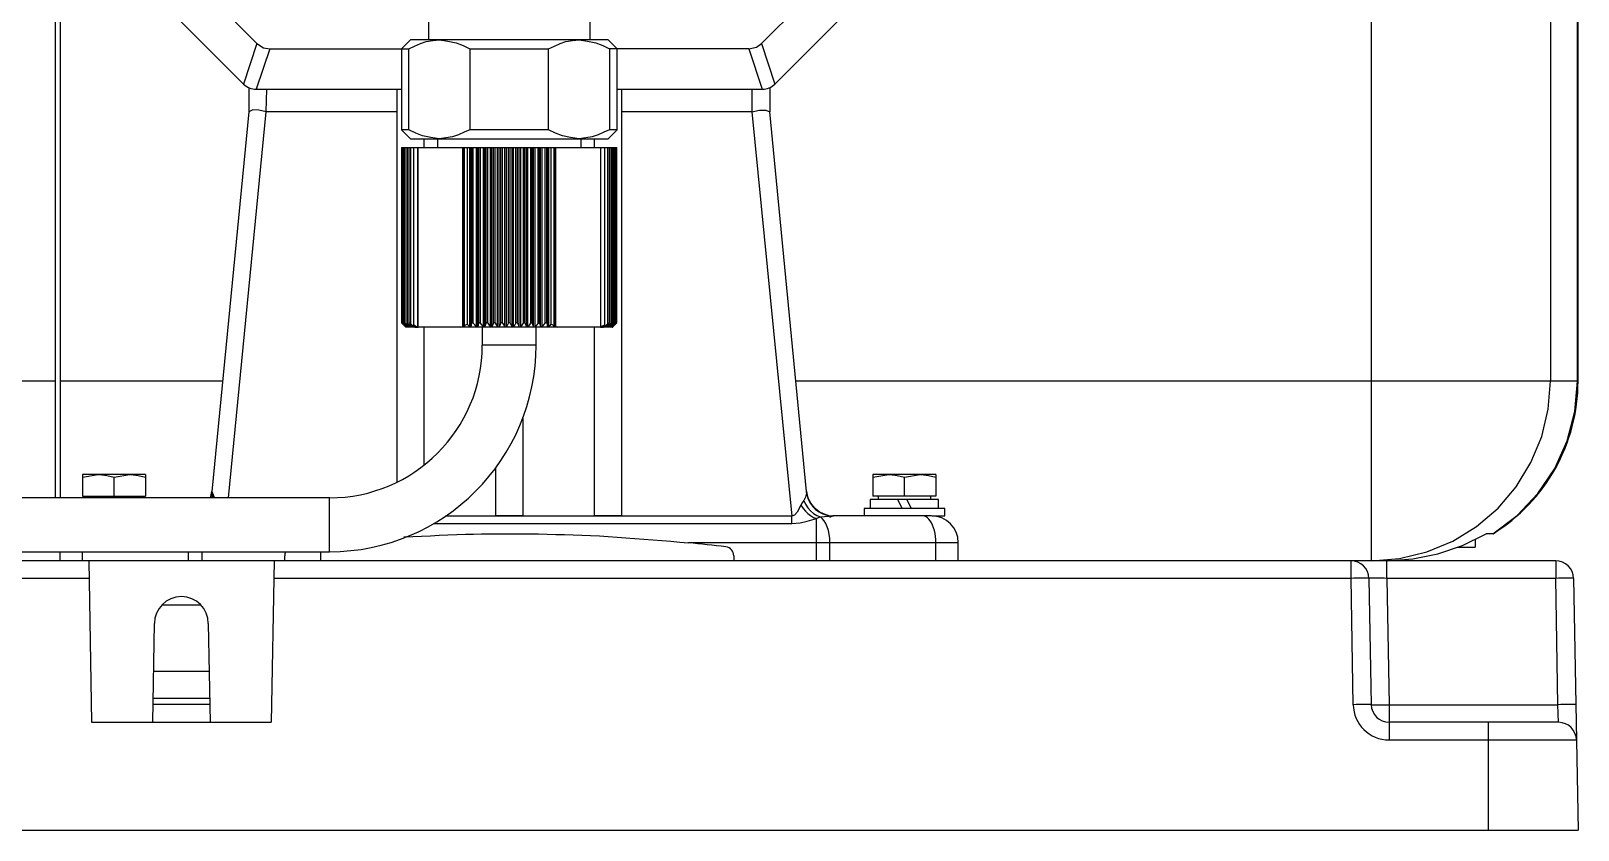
# Model space of a CAD drawing. Units: millimetres at full size. Extents: x -2744 to 2564, y -1956 to 1957.
# Drawn here: x 671.2 to 843.4, y -1685.3 to -1596.3 of the extents above; entities that cross this region are included whole.
import ezdxf

# ---------------------------------------------------------------- set-up
doc = ezdxf.new("R2010")
doc.units = ezdxf.units.MM
doc.header["$LTSCALE"] = 7
doc.layers.add('0-1_LY_1', color=7, linetype='Continuous')

msp = doc.modelspace()

# ---------------------------------------------------------------- linework, layer by layer
at = {"layer": '0-1_LY_1'}
for p, q in [((820.398, -1655.263), (820.398, -1499.244)), ((673.907, -1648.263), (673.907, -1520.263)), ((843.343, -1635.263), (843.343, -1538.353)), ((843.407, -1635.263), (843.407, -1538.353)), ((675.493, -1582.849), (694.822, -1602.177)), ((691.993, -1593.349), (696.322, -1597.677)), ((752.493, -1597.677), (756.822, -1593.349)), ((753.993, -1602.177), (761.322, -1594.849)), ((715.407, -1595.263), (715.407, -1597.263)), ((733.407, -1597.263), (733.407, -1595.263)), ((696.322, -1597.677), (694.822, -1602.177)), ((697.736, -1598.263), (696.236, -1602.763)), ((697.736, -1598.263), (713.238, -1598.263)), ((713.407, -1597.263), (712.407, -1598.263)), ((712.407, -1598.263), (712.407, -1607.263)), ((735.407, -1597.263), (713.407, -1597.263)), ((720.02, -1598.263), (720.02, -1607.263)), ((720.02, -1598.263), (728.795, -1598.263)), ((728.795, -1607.263), (728.795, -1598.263)), ((736.407, -1598.263), (735.407, -1597.263)), ((751.079, -1598.263), (735.577, -1598.263)), ((736.407, -1607.263), (736.407, -1598.263)), ((751.079, -1598.263), (752.579, -1602.763)), ((752.493, -1597.677), (753.993, -1602.177)), ((695.407, -1602.583), (695.407, -1605.262)), ((696.236, -1602.763), (712.407, -1602.763)), ((697.345, -1605.262), (697.407, -1602.763)), ((711.907, -1602.763), (711.907, -1646.519)), ((736.407, -1602.763), (752.579, -1602.763)), ((736.907, -1602.763), (736.907, -1650.263)), ((751.407, -1602.763), (751.432, -1605.257)), ((753.407, -1602.583), (753.407, -1605.266)), ((695.408, -1605.262), (691.296, -1647.553)), ((693.152, -1648.263), (697.345, -1605.262)), ((711.907, -1605.263), (697.345, -1605.262)), ((751.432, -1605.257), (736.907, -1605.263)), ((751.432, -1605.257), (755.861, -1650.302)), ((757.519, -1647.553), (753.407, -1605.266)), ((712.407, -1607.263), (713.407, -1608.263)), ((713.238, -1607.263), (712.407, -1607.263)), ((713.407, -1608.263), (735.407, -1608.263)), ((714.907, -1608.263), (714.907, -1609.263)), ((716.407, -1608.263), (716.407, -1609.263)), ((728.795, -1607.263), (720.02, -1607.263)), ((732.407, -1609.263), (732.407, -1608.263)), ((733.907, -1609.263), (733.907, -1608.263)), ((735.407, -1608.263), (736.407, -1607.263)), ((736.407, -1607.263), (735.577, -1607.263)), ((712.415, -1609.263), (736.4, -1609.263)), ((712.415, -1609.263), (712.415, -1628.763)), ((712.468, -1609.263), (712.468, -1628.813)), ((712.473, -1609.263), (712.473, -1628.763)), ((712.533, -1628.813), (712.533, -1609.263)), ((712.588, -1609.263), (712.588, -1628.764)), ((712.655, -1628.813), (712.655, -1609.263)), ((712.761, -1609.263), (712.761, -1628.766)), ((712.834, -1628.813), (712.834, -1609.263)), ((712.99, -1609.263), (712.99, -1628.768)), ((713.07, -1628.813), (713.07, -1609.263)), ((713.279, -1628.786), (713.279, -1609.263)), ((713.415, -1609.263), (713.415, -1628.861)), ((713.784, -1629.05), (713.784, -1609.263)), ((714.205, -1609.263), (714.205, -1629.241)), ((714.257, -1629.263), (714.257, -1609.263)), ((719.222, -1609.263), (719.222, -1629.168)), ((719.422, -1629.215), (719.422, -1609.263)), ((719.439, -1629.067), (719.439, -1609.263)), ((719.728, -1609.263), (719.728, -1628.922)), ((720.003, -1629.215), (720.003, -1609.263)), ((720.161, -1629.215), (720.161, -1609.263)), ((720.239, -1628.813), (720.239, -1609.263)), ((720.402, -1628.813), (720.402, -1609.263)), ((720.758, -1629.215), (720.758, -1609.263)), ((720.92, -1629.215), (720.92, -1609.263)), ((721.197, -1628.813), (721.197, -1609.263)), ((721.531, -1629.215), (721.531, -1609.263)), ((721.696, -1629.215), (721.696, -1609.263)), ((721.838, -1628.813), (721.838, -1609.263)), ((722.008, -1628.813), (722.008, -1609.263)), ((722.318, -1629.215), (722.318, -1609.263)), ((722.486, -1629.215), (722.486, -1609.263)), ((722.658, -1628.813), (722.658, -1609.263)), ((722.831, -1628.813), (722.831, -1609.263)), ((723.116, -1629.215), (723.116, -1609.263)), ((723.285, -1629.215), (723.285, -1609.263)), ((723.487, -1628.813), (723.487, -1609.263)), ((723.661, -1628.813), (723.661, -1609.263)), ((723.919, -1629.215), (723.919, -1609.263)), ((724.09, -1629.215), (724.09, -1609.263)), ((724.321, -1628.813), (724.321, -1609.263)), ((724.494, -1628.813), (724.494, -1609.263)), ((724.725, -1629.215), (724.725, -1609.263)), ((724.896, -1629.215), (724.896, -1609.263)), ((725.154, -1628.813), (725.154, -1609.263)), ((725.328, -1628.813), (725.328, -1609.263)), ((725.53, -1629.215), (725.53, -1609.263)), ((725.699, -1629.215), (725.699, -1609.263)), ((725.984, -1628.813), (725.984, -1609.263)), ((726.157, -1628.813), (726.157, -1609.263)), ((726.329, -1629.215), (726.329, -1609.263)), ((726.497, -1629.215), (726.497, -1609.263)), ((726.807, -1628.813), (726.807, -1609.263)), ((726.977, -1628.813), (726.977, -1609.263)), ((727.118, -1629.215), (727.118, -1609.263)), ((727.284, -1629.215), (727.284, -1609.263)), ((727.785, -1628.813), (727.785, -1609.263)), ((727.895, -1629.215), (727.895, -1609.263)), ((728.057, -1629.215), (728.057, -1609.263)), ((728.576, -1628.813), (728.576, -1609.263)), ((728.654, -1629.215), (728.654, -1609.263)), ((728.812, -1629.215), (728.812, -1609.263)), ((729.087, -1628.922), (729.087, -1609.263)), ((729.376, -1609.263), (729.376, -1629.067)), ((729.393, -1629.215), (729.393, -1609.263)), ((729.546, -1629.215), (729.546, -1609.263)), ((729.593, -1629.168), (729.593, -1609.263)), ((734.558, -1609.263), (734.558, -1629.263)), ((734.61, -1629.241), (734.61, -1609.263)), ((735.031, -1609.263), (735.031, -1629.05)), ((735.4, -1628.861), (735.4, -1609.263)), ((735.536, -1609.263), (735.536, -1628.786)), ((735.745, -1628.813), (735.745, -1609.263)), ((735.825, -1628.768), (735.825, -1609.263)), ((735.981, -1628.813), (735.981, -1609.263)), ((736.054, -1628.766), (736.054, -1609.263)), ((736.16, -1628.813), (736.16, -1609.263)), ((736.227, -1628.764), (736.227, -1609.263)), ((736.282, -1628.813), (736.282, -1609.263)), ((736.342, -1628.763), (736.342, -1609.263)), ((736.347, -1609.263), (736.347, -1628.813)), ((736.4, -1628.763), (736.4, -1609.263)), ((713.902, -1629.263), (712.907, -1629.263)), ((712.995, -1628.763), (712.99, -1628.768)), ((713.585, -1629.215), (713.607, -1629.257)), ((713.893, -1629.215), (713.91, -1629.254)), ((734.558, -1629.263), (714.257, -1629.263)), ((714.907, -1629.263), (714.907, -1644.633)), ((721.407, -1629.263), (721.407, -1631.263)), ((727.407, -1631.263), (727.407, -1629.263)), ((733.907, -1650.263), (733.907, -1629.263)), ((734.905, -1629.254), (734.922, -1629.215)), ((734.913, -1629.263), (734.905, -1629.254)), ((735.907, -1629.263), (734.913, -1629.263)), ((734.991, -1629.215), (734.991, -1629.11)), ((735.214, -1629.263), (735.208, -1629.257)), ((735.288, -1629.215), (735.288, -1629.134)), ((735.531, -1629.215), (735.531, -1629.155)), ((735.72, -1629.215), (735.72, -1629.173)), ((735.825, -1628.768), (735.82, -1628.763)), ((735.855, -1629.215), (735.855, -1629.189)), ((735.933, -1629.215), (735.933, -1629.202)), ((736.054, -1628.766), (736.051, -1628.763)), ((736.227, -1628.764), (736.225, -1628.763)), ((727.407, -1631.263), (721.407, -1631.263)), ((673.907, -1635.263), (640.074, -1635.263)), ((692.491, -1635.263), (674.407, -1635.263)), ((843.407, -1635.263), (756.324, -1635.263)), ((725.907, -1639.433), (725.907, -1650.263)), ((722.907, -1650.263), (722.907, -1644.929)), ((676.907, -1645.975), (678.657, -1645.663)), ((676.907, -1645.663), (676.907, -1648.063)), ((683.907, -1645.663), (676.907, -1645.663)), ((683.907, -1645.663), (683.907, -1648.063)), ((764.907, -1645.975), (766.657, -1645.663)), ((764.907, -1645.663), (764.907, -1648.063)), ((771.907, -1645.663), (764.907, -1645.663)), ((768.407, -1645.975), (770.157, -1645.663)), ((768.407, -1648.063), (768.407, -1645.975)), ((771.907, -1645.663), (771.907, -1648.063)), ((704.407, -1648.263), (667.92, -1648.263)), ((676.907, -1648.063), (683.907, -1648.063)), ((677.467, -1648.063), (677.467, -1648.263)), ((683.347, -1648.263), (683.347, -1648.063)), ((704.407, -1654.263), (704.407, -1648.263)), ((771.907, -1648.063), (764.907, -1648.063)), ((765.467, -1648.063), (765.467, -1648.463)), ((771.347, -1648.463), (771.347, -1648.063)), ((764.607, -1648.463), (764.607, -1649.463)), ((767.664, -1648.463), (764.607, -1648.463)), ((768.664, -1648.463), (767.664, -1648.463)), ((768.151, -1649.463), (767.664, -1648.463)), ((772.207, -1648.463), (768.664, -1648.463)), ((768.664, -1648.463), (769.151, -1649.463)), ((772.207, -1649.463), (772.207, -1648.463)), ((772.907, -1650.263), (772.907, -1649.463)), ((755.861, -1650.302), (717.312, -1650.302)), ((725.907, -1650.263), (722.907, -1650.263)), ((736.907, -1650.263), (733.907, -1650.263)), ((755.861, -1651.131), (755.861, -1650.302)), ((758.604, -1655.263), (758.604, -1650.578)), ((771.407, -1650.263), (760.442, -1650.263)), ((771.495, -1650.263), (772.907, -1650.263)), ((774.407, -1653.263), (744.382, -1653.263)), ((760.104, -1655.263), (760.104, -1653.263)), ((771.907, -1655.263), (771.907, -1653.263)), ((774.407, -1655.263), (774.407, -1653.263)), ((831.943, -1652.918), (831.943, -1653.763)), ((833.943, -1652.263), (833.174, -1652.263)), ((840.918, -1655.263), (495.897, -1655.263)), ((667.92, -1654.263), (704.407, -1654.263)), ((674.407, -1655.263), (674.407, -1654.263)), ((676.907, -1655.263), (676.907, -1654.263)), ((677.593, -1655.263), (677.907, -1673.263)), ((688.711, -1655.263), (688.711, -1654.263)), ((690.211, -1655.263), (690.211, -1654.263)), ((698.222, -1655.263), (697.907, -1673.263)), ((699.407, -1655.263), (699.407, -1654.715)), ((703.407, -1654.263), (703.407, -1655.263)), ((749.407, -1654.715), (749.407, -1655.263)), ((818.128, -1657.228), (818.128, -1655.263)), ((822.127, -1657.228), (822.127, -1655.263)), ((830.028, -1653.763), (831.943, -1653.763)), ((840.918, -1655.263), (840.918, -1657.228)), ((677.628, -1657.228), (518.687, -1657.228)), ((818.128, -1657.228), (698.187, -1657.228)), ((818.373, -1671.298), (818.128, -1657.228)), ((820.128, -1657.228), (820.373, -1671.298)), ((822.127, -1657.228), (822.373, -1671.298)), ((840.918, -1657.228), (822.127, -1657.228)), ((841.164, -1671.298), (840.918, -1657.228)), ((842.918, -1657.228), (843.407, -1685.263)), ((690.112, -1660.228), (685.703, -1660.228)), ((684.715, -1673.263), (684.907, -1662.263)), ((690.907, -1662.263), (691.1, -1673.263)), ((684.815, -1667.563), (691, -1667.563)), ((684.763, -1670.563), (691.052, -1670.563)), ((691.065, -1671.263), (684.75, -1671.263)), ((822.373, -1671.298), (822.373, -1675.228)), ((822.373, -1671.298), (841.164, -1671.298)), ((841.233, -1673.263), (841.164, -1671.298)), ((677.907, -1673.263), (697.907, -1673.263)), ((841.233, -1673.263), (822.373, -1673.263)), ((833.407, -1673.263), (833.407, -1685.263)), ((822.373, -1675.228), (843.232, -1675.228)), ((493.407, -1685.263), (843.407, -1685.263))]:
    msp.add_line(p, q, dxfattribs=at)
for points in [[(708.837, -1520.763), (674.407, -1520.763), (674.407, -1648.263)], [(833.25, -1536.117), (835.157, -1536.775), (836.806, -1537.33), (838.17, -1537.771), (839.223, -1538.093), (839.949, -1538.288), (840.333, -1538.353), (840.333, -1635.263)], [(696.322, -1597.677), (697.059, -1598.143), (697.736, -1598.263)], [(713.238, -1607.263), (713.238, -1598.263), (713.876, -1597.97), (714.515, -1597.677), (715.172, -1597.454), (715.895, -1597.339), (716.629, -1597.263)], [(716.629, -1597.263), (717.569, -1597.387), (718.489, -1597.573), (719.262, -1597.894), (720.02, -1598.263)], [(728.795, -1598.263), (729.433, -1597.97), (730.071, -1597.677), (730.728, -1597.454), (731.452, -1597.339), (732.186, -1597.263)], [(732.186, -1597.263), (733.125, -1597.387), (734.046, -1597.573), (734.819, -1597.894), (735.577, -1598.263), (735.577, -1607.263), (734.939, -1607.556), (734.3, -1607.849), (733.643, -1608.071), (732.92, -1608.186), (732.186, -1608.263)], [(751.079, -1598.263), (751.93, -1598.071), (752.493, -1597.677)], [(697.345, -1605.262), (696.524, -1605.087), (695.864, -1605.065), (695.408, -1605.262)], [(751.432, -1605.257), (752.282, -1605.09), (752.963, -1605.081), (753.407, -1605.266)], [(716.629, -1608.263), (715.69, -1608.138), (714.769, -1607.953), (713.996, -1607.632), (713.238, -1607.263)], [(720.02, -1607.263), (719.382, -1607.556), (718.744, -1607.849), (718.087, -1608.071), (717.363, -1608.186), (716.629, -1608.263)], [(732.186, -1608.263), (731.246, -1608.138), (730.326, -1607.953), (729.553, -1607.632), (728.795, -1607.263)], [(719.366, -1629.263), (719.307, -1629.245), (719.269, -1629.215), (719.269, -1609.263)], [(721.1, -1628.763), (721.048, -1628.782), (721.03, -1628.813), (721.03, -1609.263)], [(727.715, -1628.763), (727.653, -1628.782), (727.618, -1628.813), (727.618, -1609.263)], [(728.512, -1628.763), (728.45, -1628.782), (728.413, -1628.813), (728.413, -1609.263)], [(712.415, -1628.763), (712.432, -1628.782), (712.462, -1628.813)], [(712.468, -1628.813), (712.429, -1628.775), (712.415, -1628.763)], [(712.462, -1628.813), (712.686, -1629.04), (712.86, -1629.215)], [(712.882, -1629.215), (712.652, -1628.992), (712.468, -1628.813)], [(712.473, -1628.763), (712.486, -1628.782), (712.514, -1628.813)], [(712.533, -1628.813), (712.491, -1628.775), (712.473, -1628.763)], [(712.514, -1628.813), (712.728, -1629.04), (712.894, -1629.215)], [(712.96, -1629.215), (712.722, -1628.992), (712.533, -1628.813)], [(712.59, -1628.763), (712.599, -1628.782), (712.624, -1628.813)], [(712.655, -1628.813), (712.61, -1628.775), (712.59, -1628.763)], [(712.624, -1628.813), (712.827, -1629.04), (712.984, -1629.215)], [(713.095, -1629.215), (712.85, -1628.992), (712.655, -1628.813)], [(712.764, -1628.763), (712.768, -1628.782), (712.792, -1628.813)], [(712.834, -1628.813), (712.788, -1628.775), (712.764, -1628.763)], [(712.792, -1628.813), (712.982, -1629.04), (713.13, -1629.215)], [(712.834, -1628.813), (713.059, -1629.014), (713.284, -1629.215)], [(712.86, -1629.215), (712.896, -1629.251), (712.907, -1629.263)], [(712.936, -1629.263), (712.913, -1629.245), (712.882, -1629.215), (712.882, -1629.202)], [(712.894, -1629.215), (712.927, -1629.251), (712.936, -1629.263)], [(713.019, -1629.263), (712.993, -1629.245), (712.96, -1629.215), (712.96, -1629.189)], [(712.984, -1629.215), (713.014, -1629.251), (713.019, -1629.263)], [(712.99, -1628.768), (712.995, -1628.782), (713.016, -1628.813)], [(713.07, -1628.813), (713.021, -1628.775), (712.995, -1628.763)], [(713.016, -1628.813), (713.193, -1629.04), (713.331, -1629.215)], [(713.07, -1628.813), (713.298, -1629.014), (713.527, -1629.215)], [(713.159, -1629.263), (713.129, -1629.245), (713.116, -1629.234), (713.095, -1629.215), (713.095, -1629.173)], [(713.13, -1629.215), (713.157, -1629.251), (713.159, -1629.263)], [(713.279, -1628.786), (713.287, -1628.8), (713.296, -1628.813)], [(713.415, -1628.861), (713.339, -1628.819), (713.279, -1628.786)], [(713.353, -1629.263), (713.331, -1629.252), (713.313, -1629.24), (713.284, -1629.215), (713.284, -1629.155)], [(713.296, -1628.813), (713.459, -1629.04), (713.585, -1629.215)], [(713.331, -1629.215), (713.355, -1629.251), (713.353, -1629.263)], [(713.415, -1628.861), (713.619, -1629.038), (713.824, -1629.215)], [(713.607, -1629.257), (713.601, -1629.263), (713.587, -1629.258), (713.564, -1629.245), (713.527, -1629.215), (713.527, -1629.135)], [(713.784, -1629.05), (713.845, -1629.143), (713.893, -1629.215)], [(714.205, -1629.241), (713.97, -1629.138), (713.784, -1629.05)], [(713.91, -1629.254), (713.902, -1629.263), (713.862, -1629.245), (713.824, -1629.215), (713.824, -1629.11)], [(713.902, -1629.263), (714.094, -1629.263), (714.257, -1629.263)], [(714.257, -1629.263), (714.229, -1629.255), (714.205, -1629.241)], [(719.001, -1629.263), (719.112, -1629.216), (719.222, -1629.168)], [(719.269, -1629.215), (719.243, -1629.189), (719.222, -1629.168)], [(719.422, -1629.215), (719.403, -1629.251), (719.366, -1629.263)], [(719.439, -1629.067), (719.429, -1629.15), (719.422, -1629.215)], [(719.439, -1629.067), (719.584, -1628.996), (719.728, -1628.922)], [(719.728, -1628.922), (719.865, -1629.069), (720.003, -1629.215)], [(720.1, -1629.263), (720.04, -1629.245), (720.003, -1629.215)], [(720.161, -1629.215), (720.139, -1629.251), (720.1, -1629.263)], [(720.161, -1629.215), (720.2, -1629.014), (720.239, -1628.813)], [(720.303, -1628.763), (720.254, -1628.782), (720.239, -1628.813)], [(720.402, -1628.813), (720.353, -1628.775), (720.303, -1628.763)], [(720.758, -1629.215), (720.56, -1628.992), (720.402, -1628.813)], [(720.854, -1629.263), (720.794, -1629.245), (720.758, -1629.215)], [(720.92, -1629.215), (720.895, -1629.251), (720.854, -1629.263)], [(720.92, -1629.215), (720.975, -1629.014), (721.03, -1628.813)], [(721.197, -1628.813), (721.15, -1628.775), (721.1, -1628.763)], [(721.531, -1629.215), (721.345, -1628.992), (721.197, -1628.813)], [(721.625, -1629.263), (721.565, -1629.245), (721.531, -1629.215)], [(721.696, -1629.215), (721.668, -1629.251), (721.625, -1629.263)], [(721.696, -1629.215), (721.767, -1629.014), (721.838, -1628.813)], [(721.913, -1628.763), (721.859, -1628.782), (721.838, -1628.813)], [(722.008, -1628.813), (721.962, -1628.775), (721.913, -1628.763)], [(722.008, -1628.813), (722.163, -1629.014), (722.318, -1629.215)], [(722.411, -1629.263), (722.351, -1629.245), (722.318, -1629.215)], [(722.486, -1629.215), (722.455, -1629.251), (722.411, -1629.263)], [(722.486, -1629.215), (722.572, -1629.014), (722.658, -1628.813)], [(722.737, -1628.763), (722.682, -1628.782), (722.658, -1628.813)], [(722.831, -1628.813), (722.787, -1628.775), (722.737, -1628.763)], [(722.831, -1628.813), (722.973, -1629.014), (723.116, -1629.215)], [(723.205, -1629.263), (723.146, -1629.245), (723.116, -1629.215)], [(723.285, -1629.215), (723.251, -1629.251), (723.205, -1629.263)], [(723.285, -1629.215), (723.386, -1629.014), (723.487, -1628.813)], [(723.57, -1628.763), (723.513, -1628.782), (723.487, -1628.813)], [(723.661, -1628.813), (723.619, -1628.775), (723.57, -1628.763)], [(723.661, -1628.813), (723.79, -1629.014), (723.919, -1629.215)], [(724.006, -1629.263), (723.948, -1629.245), (723.919, -1629.215)], [(724.09, -1629.215), (724.053, -1629.251), (724.006, -1629.263)], [(724.09, -1629.215), (724.205, -1629.014), (724.321, -1628.813)], [(724.407, -1628.763), (724.349, -1628.782), (724.321, -1628.813)], [(724.494, -1628.813), (724.456, -1628.775), (724.407, -1628.763)], [(724.494, -1628.813), (724.61, -1629.014), (724.725, -1629.215)], [(724.809, -1629.263), (724.752, -1629.245), (724.725, -1629.215)], [(724.896, -1629.215), (724.856, -1629.251), (724.809, -1629.263)], [(724.896, -1629.215), (725.025, -1629.014), (725.154, -1628.813)], [(725.245, -1628.763), (725.184, -1628.782), (725.154, -1628.813)], [(725.328, -1628.813), (725.292, -1628.775), (725.245, -1628.763)], [(725.328, -1628.813), (725.429, -1629.014), (725.53, -1629.215)], [(725.61, -1629.263), (725.554, -1629.245), (725.53, -1629.215)], [(725.699, -1629.215), (725.657, -1629.251), (725.61, -1629.263)], [(725.699, -1629.215), (725.842, -1629.014), (725.984, -1628.813)], [(726.078, -1628.763), (726.016, -1628.782), (725.984, -1628.813)], [(726.157, -1628.813), (726.124, -1628.775), (726.078, -1628.763)], [(726.157, -1628.813), (726.243, -1629.014), (726.329, -1629.215)], [(726.404, -1629.263), (726.351, -1629.245), (726.329, -1629.215)], [(726.497, -1629.215), (726.453, -1629.251), (726.404, -1629.263)], [(726.497, -1629.215), (726.652, -1629.014), (726.807, -1628.813)], [(726.902, -1628.763), (726.841, -1628.782), (726.807, -1628.813)], [(726.977, -1628.813), (726.947, -1628.775), (726.902, -1628.763)], [(726.977, -1628.813), (727.048, -1629.014), (727.118, -1629.215)], [(727.19, -1629.263), (727.138, -1629.245), (727.118, -1629.215)], [(727.284, -1629.215), (727.238, -1629.251), (727.19, -1629.263)], [(727.618, -1628.813), (727.43, -1629.04), (727.284, -1629.215)], [(727.785, -1628.813), (727.758, -1628.775), (727.715, -1628.763)], [(727.785, -1628.813), (727.84, -1629.014), (727.895, -1629.215)], [(727.961, -1629.263), (727.912, -1629.245), (727.895, -1629.215)], [(728.057, -1629.215), (728.009, -1629.251), (727.961, -1629.263)], [(728.057, -1629.215), (728.235, -1629.014), (728.413, -1628.813)], [(728.576, -1628.813), (728.553, -1628.775), (728.512, -1628.763)], [(728.576, -1628.813), (728.615, -1629.014), (728.654, -1629.215)], [(728.715, -1629.263), (728.669, -1629.245), (728.654, -1629.215)], [(728.812, -1629.215), (728.763, -1629.251), (728.715, -1629.263)], [(728.812, -1629.215), (728.95, -1629.069), (729.087, -1628.922)], [(729.087, -1628.922), (729.231, -1628.996), (729.376, -1629.067)], [(729.393, -1629.215), (729.384, -1629.133), (729.376, -1629.067)], [(729.449, -1629.263), (729.405, -1629.245), (729.393, -1629.215)], [(729.546, -1629.215), (729.496, -1629.251), (729.449, -1629.263)], [(729.593, -1629.168), (729.567, -1629.194), (729.546, -1629.215)], [(729.593, -1629.168), (729.703, -1629.216), (729.814, -1629.263)], [(734.61, -1629.241), (734.58, -1629.258), (734.558, -1629.263)], [(734.558, -1629.263), (734.764, -1629.263), (734.913, -1629.263)], [(735.031, -1629.05), (734.794, -1629.161), (734.61, -1629.241)], [(734.991, -1629.215), (734.943, -1629.251), (734.926, -1629.26), (734.913, -1629.263)], [(734.922, -1629.215), (734.983, -1629.123), (735.031, -1629.05)], [(734.991, -1629.215), (735.196, -1629.038), (735.4, -1628.861)], [(735.208, -1629.257), (735.211, -1629.245), (735.23, -1629.215)], [(735.288, -1629.215), (735.241, -1629.251), (735.225, -1629.26), (735.214, -1629.263)], [(735.23, -1629.215), (735.391, -1628.992), (735.519, -1628.813)], [(735.745, -1628.813), (735.488, -1629.04), (735.288, -1629.215)], [(735.536, -1628.786), (735.46, -1628.828), (735.4, -1628.861)], [(735.462, -1629.263), (735.464, -1629.245), (735.484, -1629.215)], [(735.531, -1629.215), (735.486, -1629.251), (735.462, -1629.263)], [(735.484, -1629.215), (735.66, -1628.992), (735.799, -1628.813)], [(735.519, -1628.813), (735.53, -1628.797), (735.536, -1628.786)], [(735.981, -1628.813), (735.728, -1629.04), (735.531, -1629.215)], [(735.656, -1629.263), (735.662, -1629.245), (735.685, -1629.215)], [(735.72, -1629.215), (735.677, -1629.251), (735.656, -1629.263)], [(735.685, -1629.215), (735.873, -1628.992), (736.023, -1628.813)], [(736.16, -1628.813), (735.913, -1629.04), (735.72, -1629.215)], [(735.82, -1628.763), (735.784, -1628.782), (735.745, -1628.813)], [(735.796, -1629.263), (735.806, -1629.245), (735.831, -1629.215)], [(735.855, -1629.215), (735.838, -1629.23), (735.814, -1629.251), (735.796, -1629.263)], [(735.799, -1628.813), (735.823, -1628.775), (735.825, -1628.768)], [(735.831, -1629.215), (736.031, -1628.992), (736.191, -1628.813)], [(736.282, -1628.813), (736.041, -1629.04), (735.855, -1629.215)], [(735.879, -1629.263), (735.894, -1629.245), (735.921, -1629.215)], [(735.933, -1629.215), (735.894, -1629.251), (735.879, -1629.263)], [(735.907, -1629.263), (735.926, -1629.245), (735.937, -1629.234), (735.955, -1629.215)], [(735.921, -1629.215), (736.132, -1628.992), (736.301, -1628.813)], [(736.347, -1628.813), (736.114, -1629.04), (735.933, -1629.215)], [(735.955, -1629.215), (736.177, -1628.992), (736.353, -1628.813)], [(736.051, -1628.763), (736.018, -1628.782), (735.981, -1628.813)], [(736.023, -1628.813), (736.051, -1628.775), (736.054, -1628.766)], [(736.225, -1628.763), (736.196, -1628.782), (736.16, -1628.813)], [(736.191, -1628.813), (736.221, -1628.775), (736.227, -1628.764)], [(736.342, -1628.763), (736.316, -1628.782), (736.282, -1628.813)], [(736.301, -1628.813), (736.334, -1628.775), (736.342, -1628.763)], [(736.4, -1628.763), (736.379, -1628.782), (736.366, -1628.794), (736.347, -1628.813)], [(736.353, -1628.813), (736.389, -1628.775), (736.4, -1628.763)], [(820.398, -1655.263), (823.516, -1655.017), (826.558, -1654.284), (829.448, -1653.083), (832.116, -1651.443), (834.494, -1649.405), (836.526, -1647.019), (838.161, -1644.343), (839.358, -1641.443), (840.088, -1638.392), (840.333, -1635.263)], [(833.909, -1652.263), (836.615, -1650.244), (838.943, -1647.797), (840.826, -1644.991), (842.211, -1641.907), (843.058, -1638.633), (843.343, -1635.263)], [(678.657, -1645.663), (678.782, -1645.665), (679.598, -1645.786), (680.407, -1645.975)], [(680.407, -1648.063), (680.407, -1645.975), (682.157, -1645.663)], [(682.157, -1645.663), (682.282, -1645.665), (683.098, -1645.786), (683.907, -1645.975)], [(766.657, -1645.663), (766.782, -1645.665), (767.598, -1645.786), (768.407, -1645.975)], [(770.157, -1645.663), (770.282, -1645.665), (771.098, -1645.786), (771.907, -1645.975)], [(691.172, -1648.263), (691.248, -1648.011), (691.302, -1647.753)], [(691.461, -1648.263), (691.387, -1648.077), (691.302, -1647.753), (691.292, -1647.642), (691.296, -1647.553)], [(691.299, -1647.575), (691.516, -1648.121), (691.561, -1648.235)], [(757.519, -1647.553), (757.522, -1647.667), (757.513, -1647.753), (757.391, -1648.176), (757.198, -1648.547), (757.027, -1648.826), (756.884, -1649.094)], [(757.513, -1647.753), (757.576, -1648.046), (757.668, -1648.331), (757.882, -1648.782), (758.167, -1649.19), (758.515, -1649.545), (758.917, -1649.837), (758.976, -1649.871), (759.036, -1649.905)], [(759.055, -1649.906), (758.918, -1649.826), (758.329, -1649.34), (757.791, -1648.546), (757.738, -1648.426), (757.55, -1647.794), (757.522, -1647.604)], [(756.884, -1649.094), (756.454, -1649.862), (756.186, -1650.181), (755.861, -1650.302)], [(756.884, -1649.094), (757.118, -1649.432), (757.38, -1649.741), (757.665, -1650.015), (757.968, -1650.248), (758.283, -1650.437), (758.604, -1650.578)], [(757.198, -1648.547), (757.398, -1648.977), (757.651, -1649.37), (757.95, -1649.717), (758.288, -1650.008), (758.656, -1650.236), (759.045, -1650.396)], [(759.036, -1649.905), (759.336, -1650.047), (759.649, -1650.154), (759.771, -1650.185), (759.894, -1650.211), (760.167, -1650.25), (760.442, -1650.263)], [(759.923, -1650.216), (759.588, -1650.133), (759.066, -1649.912), (759.055, -1649.906)], [(772.907, -1649.463), (763.907, -1649.463), (763.907, -1650.263)], [(715.995, -1651.131), (755.861, -1651.131), (756.781, -1651.044), (757.564, -1650.867), (758.084, -1650.723), (758.604, -1650.578)], [(758.604, -1650.578), (758.859, -1650.457), (759.045, -1650.396)], [(759.045, -1650.396), (759.936, -1650.296), (760.442, -1650.263)], [(760.104, -1653.263), (760.085, -1652.788), (760.028, -1652.325), (759.936, -1651.886), (759.81, -1651.481), (759.654, -1651.121), (759.471, -1650.816), (759.267, -1650.572), (759.045, -1650.396)], [(760.495, -1650.263), (760.134, -1650.408), (760.05, -1650.45)], [(771.907, -1653.263), (771.897, -1652.91), (771.866, -1652.563), (771.815, -1652.225), (771.744, -1651.901), (771.655, -1651.596), (771.548, -1651.315), (771.426, -1651.06), (771.289, -1650.836), (771.14, -1650.645), (770.982, -1650.491), (770.815, -1650.375), (770.642, -1650.3), (770.525, -1650.272), (770.407, -1650.263)], [(712.689, -1652.607), (713.668, -1652.564), (714.647, -1652.52), (715.625, -1652.476), (716.604, -1652.432), (717.583, -1652.391), (718.562, -1652.354), (719.541, -1652.322), (720.433, -1652.3), (721.326, -1652.282), (722.219, -1652.27), (723.111, -1652.263), (724.004, -1652.261), (724.897, -1652.262), (725.79, -1652.267), (726.683, -1652.276), (727.654, -1652.289), (728.624, -1652.306), (729.594, -1652.327), (730.565, -1652.352), (731.535, -1652.383), (732.504, -1652.42), (733.474, -1652.462), (734.443, -1652.511), (735.411, -1652.566), (736.409, -1652.63), (737.406, -1652.7), (738.403, -1652.776), (739.4, -1652.855), (740.396, -1652.936), (741.393, -1653.019), (742.389, -1653.102), (743.386, -1653.184), (744.382, -1653.263)], [(822.204, -1655.263), (825.003, -1655.071), (827.801, -1654.498), (830.542, -1653.556), (833.174, -1652.263)], [(820.128, -1657.228), (820.103, -1657.223), (820.03, -1657.219), (819.909, -1657.216), (819.745, -1657.214), (819.542, -1657.214), (819.303, -1657.214), (819.036, -1657.216), (818.746, -1657.219), (818.441, -1657.223), (818.128, -1657.228)], [(822.127, -1657.228), (821.814, -1657.223), (821.509, -1657.219), (821.219, -1657.216), (820.952, -1657.214), (820.713, -1657.214), (820.509, -1657.214), (820.345, -1657.216), (820.225, -1657.219), (820.152, -1657.223), (820.128, -1657.228)], [(842.918, -1657.228), (842.893, -1657.223), (842.82, -1657.219), (842.7, -1657.216), (842.536, -1657.214), (842.332, -1657.214), (842.094, -1657.214), (841.826, -1657.216), (841.536, -1657.219), (841.231, -1657.223), (840.918, -1657.228)], [(820.373, -1671.298), (820.348, -1671.293), (820.275, -1671.289), (820.155, -1671.286), (819.991, -1671.284), (819.787, -1671.283), (819.549, -1671.284), (819.281, -1671.286), (818.991, -1671.289), (818.686, -1671.293), (818.373, -1671.298)], [(820.373, -1671.298), (820.398, -1671.303), (820.471, -1671.307), (820.591, -1671.31), (820.755, -1671.312), (820.959, -1671.312), (821.198, -1671.312), (821.465, -1671.31), (821.755, -1671.307), (822.06, -1671.303), (822.373, -1671.298)], [(843.164, -1671.298), (843.139, -1671.293), (843.066, -1671.289), (842.946, -1671.286), (842.782, -1671.284), (842.578, -1671.283), (842.339, -1671.284), (842.072, -1671.286), (841.782, -1671.289), (841.477, -1671.293), (841.164, -1671.298)]]:
    msp.add_lwpolyline(points, dxfattribs=at)
for centre, radius, start, end in [((696.236, -1600.763), 2, 225, 270), ((752.579, -1600.763), 2, 270, 315), ((704.407, -1631.263), 17, 270, 0), ((704.407, -1631.263), 23, 270, 0), ((823.407, -1635.263), 20, 301.78833, 0), ((688.31, -1647.263), 3, 340.52878, 354.44703), ((760.505, -1647.263), 3, 185.55297, 245.79883), ((760.505, -1647.263), 3, 249.33405, 270), ((771.407, -1653.263), 3, 0, 90), ((724.407, -1852.263), 200, 83.07309, 84.26803), ((700.407, -1654.715), 1, 153.0934, 180), ((748.407, -1654.715), 1, 0, 83.07309), ((818.128, -1657.263), 2, 1, 90), ((840.918, -1657.263), 2, 1, 90), ((687.907, -1662.263), 3, 0, 180), ((822.373, -1671.228), 4, 181, 270), ((822.373, -1671.263), 2, 181, 270), ((841.233, -1675.263), 2, 1, 90)]:
    msp.add_arc(centre, radius, start, end, dxfattribs=at)

doc.saveas('drawing.dxf')
